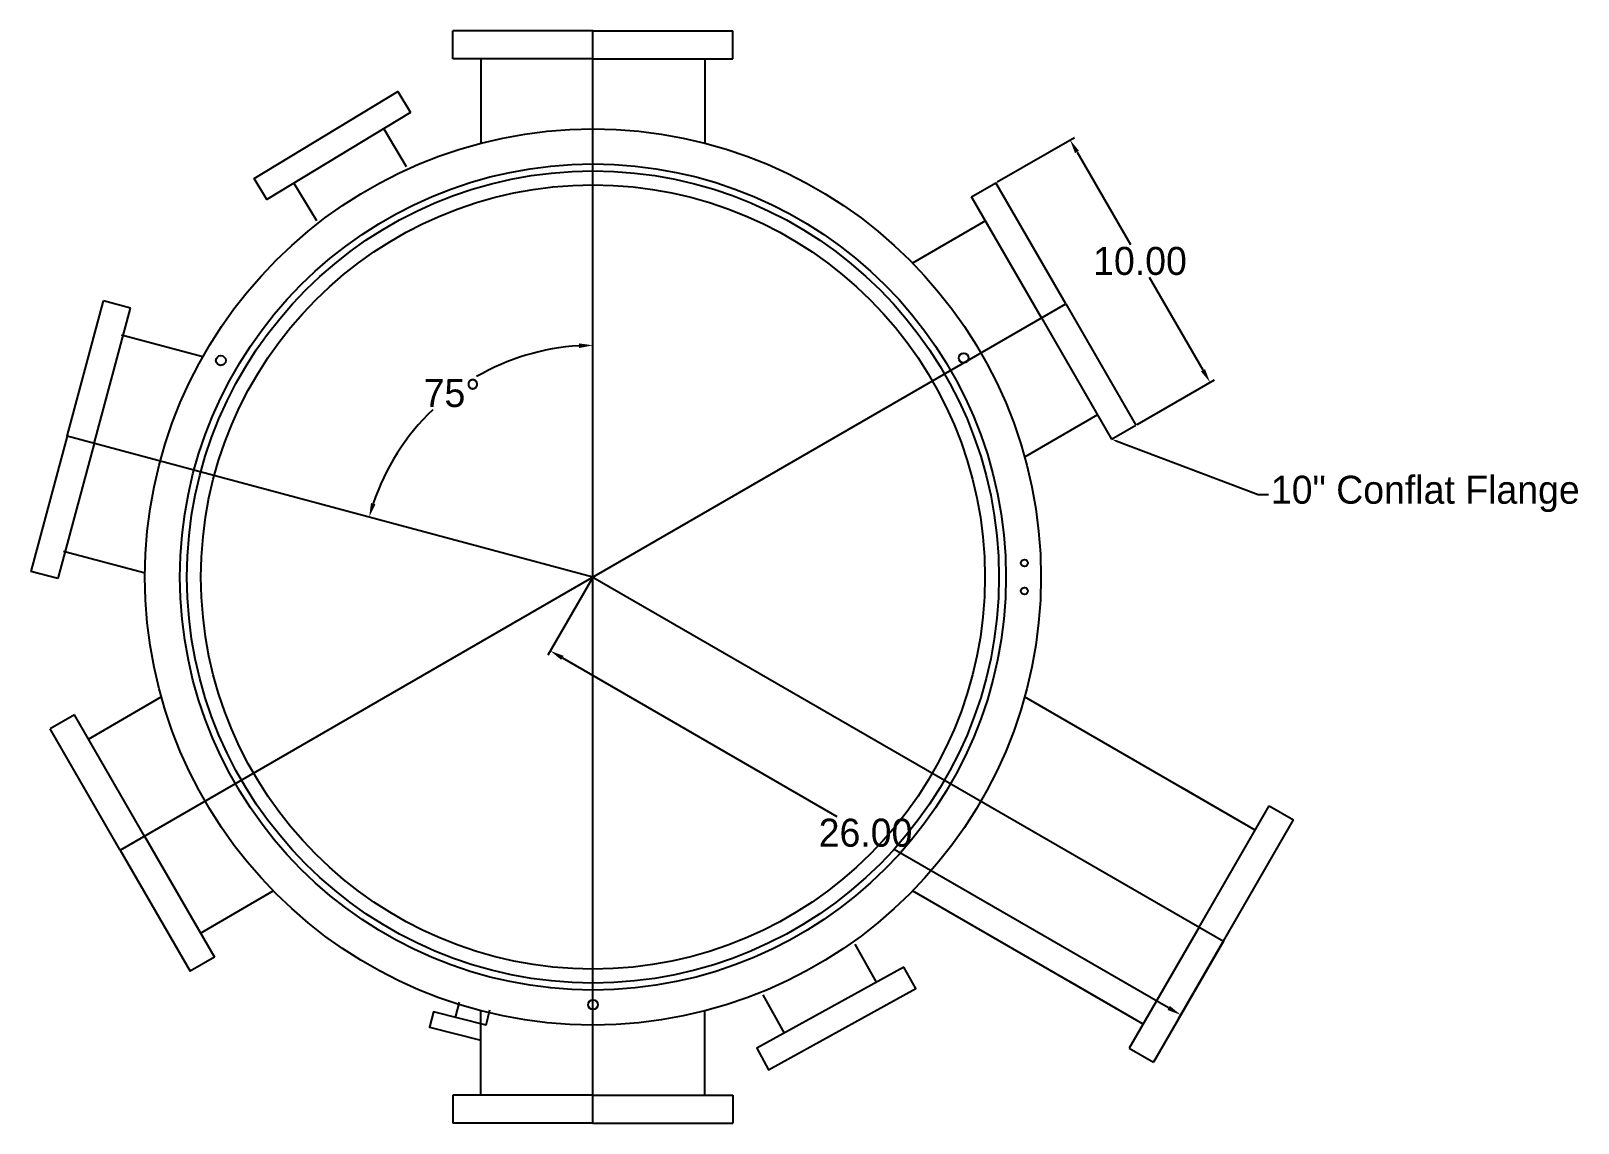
# Model space of a CAD drawing. Header units: inches. Extents: x -256 to 198, y -145 to -16.
# Drawn here: x -20.1 to 35.2, y -54.5 to -15.5 of the extents above; entities outside this region: 2.
import ezdxf
from ezdxf import colors
from ezdxf.entities.mleader import LeaderData, LeaderLine
from ezdxf.math import Vec2, Vec3

# ---------------------------------------------------------------- set-up
doc = ezdxf.new("R2010")
doc.units = ezdxf.units.IN
doc.header["$MEASUREMENT"] = 0
doc.dimstyles.get("Standard").update_dxf_attribs({"dimtxt": 1, "dimasz": 0.5, "dimexe": 0.18, "dimexo": 0.0625, "dimgap": 0.09, "dimtad": 0, "dimtih": 1, "dimtoh": 1, "dimzin": 0, "dimdsep": 46, "dimtxsty": 'Standard', "dimcen": 0.09, "dimadec": 0, "dimazin": 0, "dimtfac": 1, "dimtofl": 0, "dimtmove": 0, "dimatfit": 3, "dimfxl": 1, "dimtolj": 1, "dimtzin": 0, "dimarcsym": 0})

# ---------------------------------------------------------------- blocks, each defined once
blk = doc.blocks.new('*D26')
at = {"color": 0, "lineweight": -2, "transparency": 16777216}
for p, q in [((14.442, -20.889), (17.194, -19.3)), ((17.288, -19.823), (19.197, -23.13)), ((21.788, -27.617), (19.878, -24.31)), ((19.442, -29.549), (22.194, -27.96))]:
    blk.add_line(p, q, dxfattribs=at)
at = {"color": 0, "transparency": 16777216}
for points in [[(17.36, -19.781), (17.216, -19.864), (17.038, -19.39)], [(21.86, -27.575), (21.716, -27.659), (22.038, -28.05)]]:
    blk.add_solid(points, dxfattribs=at)
at = {"layer": 'Defpoints', "color": 0, "transparency": 16777216}
for p in [(14.387, -20.92), (22.038, -28.05), (19.387, -29.58)]:
    blk.add_point(p, dxfattribs=at)
at = {"color": 0, "transparency": 16777216, "insert": (19.538, -23.72), "char_height": 1, "attachment_point": 5}
blk.add_mtext('\\A1;10.00', dxfattribs=at)
blk = doc.blocks.new('*D28')
at = {"color": 0, "lineweight": -2, "transparency": 16777216}
for start, end in [(93.463, 120.1558), (133.7765, 161.537)]:
    blk.add_arc((0, -35), 8.274, start, end, dxfattribs=at)
at = {"color": 0, "transparency": 16777216}
for points in [[(-0.502, -26.658), (-0.497, -26.825), (0, -26.726)], [(-7.768, -32.404), (-7.928, -32.356), (-7.992, -32.859)]]:
    blk.add_solid(points, dxfattribs=at)
at = {"layer": 'Defpoints', "color": 0, "transparency": 16777216}
for p in [(0, -15.5), (-3.497, -27.501), (-18.779, -29.968), (0, -35), (0, -54.5)]:
    blk.add_point(p, dxfattribs=at)
at = {"color": 0, "transparency": 16777216, "insert": (-5.037, -28.436), "char_height": 1, "attachment_point": 5}
blk.add_mtext('\\A1;75°', dxfattribs=at)
blk = doc.blocks.new('*D29')
at = {"color": 0, "lineweight": -2, "transparency": 16777216}
for p, q in [((-0.031, -35.054), (-1.613, -37.794)), ((-1.09, -37.888), (8.713, -43.548)), ((20.561, -50.388), (10.757, -44.728)), ((22.485, -48.054), (20.904, -50.794))]:
    blk.add_line(p, q, dxfattribs=at)
at = {"color": 0, "transparency": 16777216}
for points in [[(-1.048, -37.816), (-1.132, -37.96), (-1.523, -37.638)], [(20.602, -50.316), (20.519, -50.46), (20.994, -50.638)]]:
    blk.add_solid(points, dxfattribs=at)
at = {"layer": 'Defpoints', "color": 0, "transparency": 16777216}
for p in [(0, -35), (22.517, -48), (20.994, -50.638)]:
    blk.add_point(p, dxfattribs=at)
at = {"color": 0, "transparency": 16777216, "insert": (9.735, -44.138), "char_height": 1, "attachment_point": 5}
blk.add_mtext('\\A1;26.00', dxfattribs=at)

msp = doc.modelspace()

# ---------------------------------------------------------------- linework, layer by layer
for p, q in [((0, -15.5), (-5, -15.5)), ((-5, -16.5), (-5, -15.5)), ((0, -15.5), (5, -15.5)), ((0, -54.5), (0, -15.5)), ((5, -16.5), (5, -15.5)), ((0, -16.5), (-5, -16.5)), ((-4, -16.5), (-4, -19.508)), ((0, -16.5), (5, -16.5)), ((4, -16.5), (4, -19.508)), ((-9.532, -19.217), (-9.532, -19.217)), ((-7.474, -18.997), (-6.667, -20.335)), ((-10.684, -20.936), (-9.877, -22.273)), ((13.521, -21.42), (14.387, -20.92)), ((16.887, -25.25), (14.387, -20.92)), ((16.021, -25.75), (13.521, -21.42)), ((14.021, -22.286), (11.416, -23.79)), ((14.021, -22.286), (11.416, -23.79)), ((-18.779, -29.968), (-17.485, -25.139)), ((-17.813, -30.227), (-16.519, -25.397)), ((-16.519, -25.397), (-17.485, -25.139)), ((-16.887, -44.75), (16.887, -25.25)), ((16.887, -25.25), (19.387, -29.58)), ((16.021, -25.75), (18.521, -30.08)), ((-16.834, -26.348), (-13.929, -27.127)), ((18.021, -29.214), (15.416, -30.718)), ((18.021, -29.214), (15.416, -30.718)), ((18.521, -30.08), (19.387, -29.58)), ((-18.779, -29.968), (-20.073, -34.798)), ((-17.813, -30.227), (-19.107, -35.057)), ((0, -35), (-18.779, -29.968)), ((-18.905, -34.076), (-15.999, -34.854)), ((-19.107, -35.057), (-20.073, -34.798)), ((0, -35), (22.517, -48)), ((-18.021, -40.786), (-15.416, -39.282)), ((23.651, -44.036), (15.416, -39.282)), ((-18.521, -39.92), (-19.387, -40.42)), ((-16.021, -44.25), (-18.521, -39.92)), ((-16.887, -44.75), (-19.387, -40.42)), ((23.651, -44.036), (21.046, -42.532)), ((21.651, -47.5), (24.151, -43.17)), ((24.151, -43.17), (25.017, -43.67)), ((22.517, -48), (25.017, -43.67)), ((-16.887, -44.75), (-14.387, -49.08)), ((-16.021, -44.25), (-13.521, -48.58)), ((-14.021, -47.714), (-11.416, -46.21)), ((19.651, -50.964), (11.416, -46.21)), ((21.651, -47.5), (19.151, -51.83)), ((22.517, -48), (20.017, -52.33)), ((-13.521, -48.58), (-14.387, -49.08)), ((10.122, -49.474), (9.367, -48.106)), ((19.651, -50.964), (17.046, -49.46)), ((-4.909, -50.729), (-4.771, -50.184)), ((6.838, -51.285), (6.083, -49.917)), ((-4, -53.5), (-4, -50.492)), ((-3.818, -51.004), (-3.68, -50.459)), ((4, -53.5), (4, -50.492)), ((19.151, -51.83), (20.017, -52.33)), ((0, -53.5), (-5, -53.5)), ((-5, -53.5), (-5, -54.5)), ((0, -53.5), (5, -53.5)), ((5, -53.5), (5, -54.5)), ((0, -54.5), (-5, -54.5)), ((0, -54.5), (5, -54.5)), ((-255.679, -145.327), (-249.679, -145.327))]:
    msp.add_line(p, q)
for points in [[(-6.511, -18.416), (-11.647, -21.517), (-12.1, -20.768), (-6.964, -17.667)], [(11.107, -48.931), (5.853, -51.828), (6.275, -52.594), (11.529, -49.697)]]:
    msp.add_lwpolyline(points, close=True)
msp.add_lwpolyline([(-3.818, -51.004), (-5.696, -50.531), (-5.834, -51.076), (-4, -51.538)])
for centre, radius in [((0, -35), 16), ((197.471, -19.361), 0.175), ((0, -35), 14.75), ((0, -35), 14.5), ((0, -35), 14), ((13.24, -27.181), 0.175), ((-13.29, -27.268), 0.175), ((15.409, -34.5), 0.125), ((15.409, -35.5), 0.125), ((0, -50.275), 0.175)]:
    msp.add_circle(centre, radius)

# ---------------------------------------------------------------- dimensions: what is measured, and where the dimension line sits
dim = msp.add_angular_dim_2l(base=(-3.497, -27.501), line1=((0, -35), (-18.779, -29.968)), line2=((0, -54.5), (0, -15.5)), dimstyle='Standard')
dim.commit()
dim.dimension.update_dxf_attribs({"geometry": '*D28', "text_midpoint": (-5.037, -28.436)})
for p1, p2, distance, picture, middle in [((14.387, -20.92), (19.387, -29.58), 3.06, '*D26', (19.538, -23.72)), ((0, -35), (22.517, -48), -3.046, '*D29', (9.735, -44.138))]:
    dim = msp.add_aligned_dim(p1=p1, p2=p2, distance=distance, dimstyle='Standard')
    dim.commit()
    dim.dimension.update_dxf_attribs({"geometry": picture, "text_midpoint": middle})

# ---------------------------------------------------------------- leaders
ml = msp.add_multileader_mtext('Standard')
ml.set_content('10" Conflat Flange', color=256)
ml.set_leader_properties()
ml.build(insert=Vec2(0, 0))
ml.multileader.update_dxf_attribs({"dogleg_length": 0.36, "arrow_head_size": 0.18})
ctx = ml.context
ctx.base_point, ctx.char_height, ctx.arrow_head_size, ctx.landing_gap_size, ctx.plane_origin = Vec3(24.122, -32.05), 1, 0.18, 0.09, Vec3(18.521, -30.08)
notes = []
notes.append((ctx, [(0, (1, 1, 0), (23.762, -32.05), (1, 0), 0.36, [(0, [(18.521, -30.08)], 0, [])])]))
ctx.mtext.insert, ctx.mtext.flow_direction = Vec3(24.212, -31.383), 5
for ctx, leaders in notes:
    for number, flags, end, landing, length, lines in leaders:
        leader = LeaderData()
        leader.index, (leader.has_last_leader_line, leader.has_dogleg_vector, leader.attachment_direction) = number, flags
        leader.last_leader_point, leader.dogleg_vector, leader.dogleg_length = Vec3(end), Vec3(landing), length
        for number, points, colour, breaks in lines:
            line = LeaderLine()
            line.index, line.vertices, line.color, line.breaks = number, Vec3.list(points), colors.encode_raw_color(colour), breaks
            leader.lines.append(line)
        ctx.leaders.append(leader)

doc.saveas('drawing.dxf')
